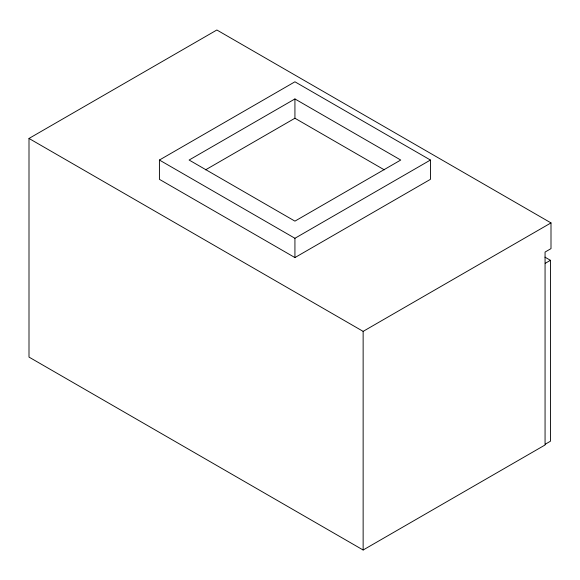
<?xml version="1.0" encoding="UTF-8"?>
<svg xmlns="http://www.w3.org/2000/svg" width="580" height="580" viewBox="0 0 580 580"><rect width="100%" height="100%" fill="white"/><g stroke="black" fill="none" stroke-linecap="round" stroke-linejoin="round"><path stroke-width="0.87" d="M29 138.453L216.862 29.993L551 222.908L551 248.631L545.062 252.061L545.062 444.976L363.138 550.007L29 357.091L29 138.453L363.138 331.368L551 222.908M159.42 160.036L294.93 81.802L430.44 160.036L430.44 179.329L294.93 257.571L159.42 179.329L159.42 160.036L294.93 238.279L430.44 160.036M294.93 98.948L189.116 160.036L294.93 221.132L400.736 160.036L294.93 98.948L294.93 118.24L384.279 169.831M205.581 169.831L294.93 118.24M545.243 263.313L550.442 260.311L550.442 441.228L545.243 444.222M544.968 257.15L550.442 260.311M363.138 331.368L363.138 550.007M294.93 238.279L294.93 257.571"/></g></svg>
